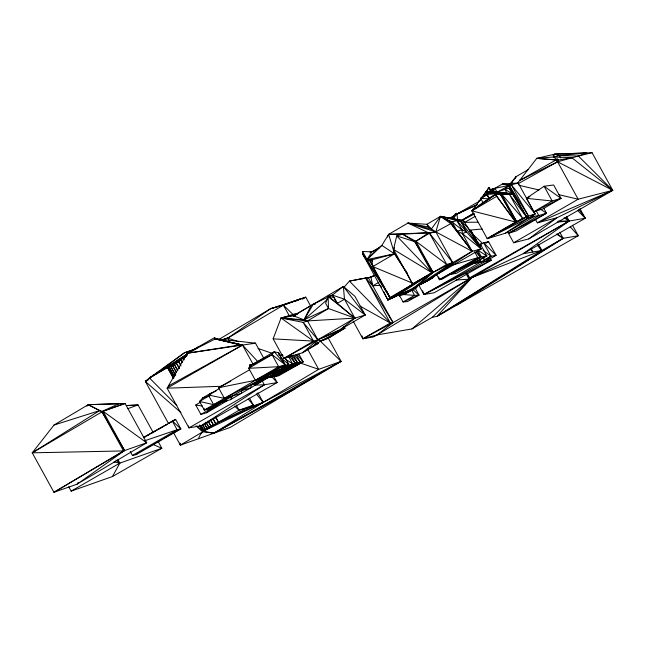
<?xml version="1.0" encoding="UTF-8"?>
<svg xmlns="http://www.w3.org/2000/svg" width="645" height="645" viewBox="0 0 645 645"><rect width="100%" height="100%" fill="white"/><g stroke="black" fill="none" stroke-linecap="round" stroke-linejoin="round"><path stroke-width="0.97" d="M521.136 179.326L519.539 180.527L557.586 159.081L557.586 161.79L578.162 199.216L612.75 190.34L592.062 152.704L554.627 154.171L536.761 158.372L517.435 183.301M383.775 291.846L387.839 299.885L390.306 298.03L367.013 259.572L381.84 245.39L388.653 234.337L407.938 223.073L426.885 224.291L440.487 216.373L460.901 221.646L466.408 225.984L472.35 232.982L481.097 248.897L472.156 251.324L452.742 262.652L446.687 264.442L433.085 272.383L397.417 295.402L387.839 299.885L362.458 253.711L362.595 251.526L371.915 251.824L378.913 248.228M457.757 219.614L456.7 213.261L455.265 214.076L452.451 219.058M186.574 356.169L187.203 353.258L214.575 337.617L215.607 338.73L242.528 345.067L255.493 343.188L263.676 358.064M407.342 273.722L394.547 253.816L393.901 252.647L394.321 250.873M452.742 262.652L416.944 286.146L429.538 279.769L434.932 275.689L481.097 248.897L463.489 220.671L440.487 216.373L435.81 231.853L452.742 262.652C433.238 278.535 410.865 290.097 387.839 299.885L413.743 283.679L412.55 284.026L393.523 249.413L396.707 235.925L402.561 234.183L428.683 232.764L435.81 231.853L450.823 223.662L472.156 251.324L434.932 275.689L431.255 278.729L416.944 286.146L433.085 272.383L452.742 262.652L429.57 233.313L407.938 223.073L428.369 226.975L435.81 231.853L472.156 251.324L462.433 233.643L461.965 229.773L456.894 220.55L452.105 221.969L449.5 221.259L440.487 216.373L431.312 229.096L407.938 223.073L435.81 231.853L429.57 233.313L414.84 241.665L396.707 235.925L431.916 272.722L433.085 272.383L416.017 241.343L402.561 234.183L388.653 234.337L387.54 237.005M515.411 178.536L516.008 176.674L528.231 169.635M490.619 190.114L494.836 188.38L502.439 183.946L511.453 184.986L528.505 216.002L527.666 218.421L505.374 233.248L487.217 238.658L471.947 210.875L489.241 187.429L491.498 191.541L500.472 194.411L512.332 193.798L527.666 218.421L533.963 216.559L533.012 214.833M317.147 341.955L318.445 343.414L302.384 352.807L283.881 358.418L273.133 338.859L281.051 318.033L295.668 313.615L297.143 313.922M507.889 232.273L513.67 242.778L528.844 238.884L612.75 190.34L571.833 157.678L558.159 160.121L536.761 158.372L553.313 156.985L554.627 154.171L555.289 154.042L586.716 153.018L578.372 156.042L557.586 161.79L519.539 180.527M198.458 438.713C201.49 429.514 210.963 426.506 218.615 422.37L253.348 405.125L249.502 398.142M273.133 338.859L313.494 341.1L281.051 318.033L304.045 319.815L311.148 305.512L343.374 286.412L354.919 296.313L365.199 315.01L340.568 329.418L317.864 339.778L283.881 358.418L313.494 341.1L317.864 339.778L344.849 328.12L343.906 326.394M68.765 486.765L71.16 491.127L112.48 476.518L119.849 463.11L161.855 448.259L158.049 441.333M219.082 388.693L208.311 394.974L213.632 404.649L230.458 399.69L232.539 395.966L213.632 404.649L199.555 401.456L202.732 397.949L212.084 392.499L208.891 396.022L199.555 401.456L204.304 410.091L212.415 407.704L206.682 412.711L200.917 414.413L195.741 404.995L200.651 402.093M273.77 376.438L277.14 382.566L201.708 425.66L188.937 427.885L167.111 388.177L187.203 353.258L215.607 338.73L255.493 343.188L253.517 343.479M78.19 482.404L77.166 484.121L53.954 492.296L32.25 452.822L53.995 425.055L88.204 404.697L125.098 403.488L146.697 442.776L77.166 484.121L124.622 450.541L103.023 411.244L32.25 452.822L123.509 450.936L146.697 442.776L103.023 411.244L125.098 403.488L88.204 404.697L86.89 406.213M329.627 296.394L332.344 295.096L343.374 286.412L365.199 315.01L354.887 318.13L328.499 308.52L307.504 320.928L303.19 322.371L281.051 318.033L293.483 315.84L304.045 319.815L313.325 304.166L327.821 297.256M394.522 247.72L393.523 249.413L431.916 272.722L412.55 284.026L405.697 270.594M518.701 184.93L518.185 183.019L509.187 185.389L502.439 183.946L518.185 183.019L535.221 214.003L528.505 216.002L515.661 222.041L471.947 210.875L482.952 202.498L480.71 198.418L483.339 195.903L485.895 191.654L487.306 191.275M372.947 265.845L369.843 260.798L367.013 259.572L371.915 251.824L379.623 247.317L381.84 245.39L394.547 253.816L372.77 266.579L389.846 297.635L392.096 296.974L390.306 298.03L362.458 253.711L363.772 255.162M479.332 247.664L480.944 245.181L486.83 255.888L456.305 273.343L450.855 274.343L481.412 256.871L486.83 255.888L477.719 250.147L481.412 256.871L479.485 257.419M270.094 376.317L255.356 380.3L248.76 368.303L250.196 366.199L252.542 364.369L274.23 351.694L278.753 352.88L285.275 364.748L283.026 366.062L255.356 380.3L218.558 387.742L224.395 398.368L241.246 393.402L241.875 390.515L250.534 387.984L251.55 384.88L267.933 377.551L292.443 363.57L303.134 361.853L298.82 354.008M250.196 366.199L249.583 365.078L252.542 364.369L272.053 354.653L285.275 364.748L278.672 366.691L248.76 368.303L272.053 354.653L274.23 351.694L285.275 364.748L255.356 380.3L295.2 363.127L290.919 355.339M453.064 219.042L456.596 214.237L477.582 204.417M510.526 183.809L516.008 176.674L509.953 184.381M452.177 218.865L455.16 215.059L450.404 218.413M344.14 287.138L349.413 281.099L370.883 277.156L373.665 276.028M434.932 275.689L436.246 274.198M353.186 321.178L362.845 338.754L377.091 334.908L411.945 328.934L432.513 317.187L436.971 316.429L471.874 277.576L569.14 221.025L585.257 218.26L579.984 208.666M248.76 368.303L252.542 364.369L256.154 362.78M432.513 317.187L471.874 277.576L523.28 253.662L585.257 218.26L578.928 209.335M418.758 285.05L423.959 294.523L485.983 261.128L491.03 256.226L496.094 255.364L488.652 241.827L483.597 242.705L478.413 244.818M362.458 253.711L367.013 259.572L379.623 247.317M511.453 184.986L535.221 214.003L527.666 218.421L487.217 238.658L515.661 222.041L496.61 196.394L471.947 210.875L489.249 198.821L486.54 193.008L491.498 191.541L497.206 192.242L504.874 189.316L509.187 185.389L528.505 216.002M130.226 451.452L132.443 455.491L136.16 454.62L137.643 453.29M343.374 286.412L344.486 299.199L354.887 318.13L307.504 320.928L304.045 319.815L327.136 299.651M411.945 328.934L471.874 277.576L541.856 250.486L563.166 238.319L578.259 235.739L572.478 225.226M195.709 348.808L184.551 352.726L150.083 377.519L145.407 381.509L168.41 423.354M412.913 288.508L417.428 286.549L415.977 287.904L412.913 288.508L433.085 272.383L414.84 241.665L402.561 234.183M180.923 412.59L145.407 381.509L150.083 377.519L167.474 367.457L170.691 366.433L176.303 363.07L187.058 355.097M186.937 355.153C180.802 359.579 174.892 365.401 167.474 367.457L149.422 377.938L176.835 405.568M432.827 277.721L416.944 286.146L425.031 282.308L434.714 276.245M361.998 335.9L362.845 338.754L373.592 336.908L377.091 334.908L393.055 322.589L471.874 277.576L469.399 277.995L466.988 273.617M528.844 238.884L556.772 217.841L612.75 190.34L578.372 156.042L559.409 155.558L553.313 156.985L558.159 160.121L557.586 161.79L518.137 183.712M553.031 155.364L554.627 154.171L559.409 155.558L586.716 153.018M150.196 377.986L145.407 381.509L147.165 380.615M152.591 376.22L160.581 370.351M162.185 369.174L184.551 352.726L195.758 349.106M481.75 198.926L478.671 201.184L480.146 200.748M199.676 425.144L203.086 431.263L208.932 427.45L218.615 422.37L263.2 402.391L341.068 361.377L328.015 337.633M566.737 216.656L569.14 221.025L523.28 253.662L541.856 250.486L538.462 244.31M471.947 210.875L495.949 194.234M223.138 339.705L227.854 338.085L270.505 308.737L305.77 297.176L310.608 305.964M496.021 194.177L482.952 202.498M560.989 198.329L533.754 211.762L552.184 200.982L544.09 186.268L560.989 198.329L552.184 200.982L526.376 198.346L544.09 186.268L553.644 184.97L560.989 198.329L542.606 209.069L533.754 211.762L526.376 198.346L529.892 196.62M297.958 300.328L299.57 299.24L282.421 305.311L270.505 308.737L218.607 339.592M173.287 378.026L167.474 367.457L186.445 354.71M190.565 351.936L193.04 350.275M201.708 425.66L264.361 384.791L277.14 382.566L271.714 376.68M199.732 425.16L203.086 431.263L239.029 410.212L253.348 405.125L248.204 399.005M198.45 346.792L193.871 349.719L195.725 349.026M398.328 293.999L399.231 295.789L401.932 294.064L415.977 287.904L403.786 294.555L399.231 295.789L398.288 294.072M150.083 377.519L187.977 353.46M190.501 351.856L193.024 350.259M479.267 246.237L480.944 245.181L479.171 246.132M570.188 226.774L578.259 235.739L436.971 316.429L541.856 250.486L537.535 245.036M184.252 359.854L183.285 358.088L185.72 356.556M32.25 452.822L99.58 410.623L101.837 411.518L124.622 450.541L53.954 492.296L123.509 450.936L101.837 411.518L88.204 404.697L99.58 410.623L53.995 425.055M456.966 305.004L563.166 238.319L559.812 232.224M395.32 296.603L387.839 299.885L413.743 283.679M436.971 316.429L563.166 238.319L557.586 234.014M483.339 195.903L486.999 193.661L485.895 191.654L490.797 191.75L500.472 194.411L516.75 221.719L522.611 218.292L526.626 217.107L509.187 185.389L492.329 188.832L490.635 189.823M387.839 299.885L433.085 272.383L412.55 284.026M377.091 334.908L471.874 277.576M302.376 299.199L305.77 297.176L283.405 305.141L270.505 308.737M173.199 432.069L180.39 445.147L202.836 431.771L213.955 433.19L230.241 427.401L341.068 361.377L320.17 340.995M229.306 340.729L227.854 338.085L283.405 305.141L299.57 299.24L295.982 301.046M507.599 231.644L508.518 233.313L538.833 215.567L546.509 213.213L543.703 208.109M540.679 209.319L546.509 213.213L516.193 230.958L508.518 233.313L507.736 231.547M285.187 365.538L286.098 367.19L230.458 399.69M487.717 193.242L489.861 191.992L500.472 194.411L515.661 222.041L495.344 194.081L496.771 193.661L500.472 194.411L493.32 190.638L490.692 190.743M495.941 194.145L489.297 198.023L487.007 194.742L487.322 194.435L496.771 193.661L485.895 191.654M311.148 305.512L293.483 315.84L295.41 316.01M304.045 319.815L328.499 308.52L325.636 303.311L328.128 296.369L337.327 303.376L344.486 299.199L365.199 315.01M433.085 272.383L389.846 297.635L386.387 290.435M337.327 303.376L334.134 297.571L328.128 296.369L354.887 318.13L340.568 329.418L344.849 328.12L320.847 340.939L302.384 352.807L317.864 339.778L354.887 318.13L337.327 303.376L332.344 295.096L328.128 296.369L328.499 308.52M505.374 233.248L533.963 216.559L532.706 215.051M204.062 408.221L204.304 410.091L278.672 366.691L272.053 354.653M200.917 414.413L262.878 378.268L286.098 367.19L284.574 365.925M227.483 400.569L206.682 412.711L221.751 402.254L204.304 410.091M221.187 386.79L218.558 387.742L249.559 369.762M513.67 242.778L556.772 217.841L537.358 222.823L535.447 219.356M183.285 358.088L185.849 356.604M136.16 454.62L180.818 428.877L175.625 419.427L143.883 437.213M464.198 221.3L464.771 222.332L475.139 216.373M143.835 437.721L145.552 436.738M147.27 435.746L148.995 434.754M150.712 433.771L155.864 430.804M157.582 429.812L163.596 426.353M165.314 425.361L167.039 424.37M168.756 423.386L171.328 421.903M71.16 491.127L119.849 463.11L117.914 459.595M378.938 282.292L372.826 285.791L365.618 278.027L349.413 281.099L390.362 323.032L393.055 322.589L368.303 277.56M436.633 274.585L439.438 279.688L477.848 257.71L480.404 257.226L477.026 251.099M475.921 252.066L480.404 257.226L441.994 279.204L439.438 279.688L438.689 276.923M112.48 476.518L161.855 448.259L153.526 444.679M295.16 388.733L213.955 433.19L203.086 431.263L218.615 422.37L215.712 417.081M449.041 218.55L479.195 201.321M509.615 183.938L512.219 182.454M375.471 275.109L370.883 277.156L365.223 278.237L370.883 277.156L374.366 275.173M289.452 356.177L295.2 363.127L270.682 377.107L297.603 362.74L293.322 354.952M292.096 355.782L297.603 362.74L273.093 376.72L262.878 378.268L224.395 398.368L208.311 394.974L216.212 390.886M297.151 354.589L303.134 361.853L278.6 375.842L273.093 376.72L300.393 362.297L296.079 354.444M262.418 381.26L264.361 384.791L188.937 427.885L188.525 425.95M482.645 257.758L484.589 259.903L491.03 256.226L483.597 242.705L496.094 255.364L485.983 261.128L473.212 263.281M490.184 258.5L491.143 260.249L434.174 292.782L423.959 294.523L422.604 290.806M390.362 323.032L362.845 338.754L393.055 322.589L365.618 278.027L390.362 323.032L359.942 306.061M467.069 273.593L469.399 277.995L569.14 221.025L565.738 217.309M143.287 437.713L166.886 424.37M168.635 423.378L171.256 421.903M415.291 288.363L418.976 295.079L407.463 301.602L403.028 301.933L399.231 295.031M173.328 377.946L167.474 367.457L180.769 359.975L182.325 362.538M282.276 354.548L279.882 355.887L282.623 354.686M314.736 377.067L213.955 433.19L180.39 445.147L179.874 443.212L180.39 445.147M168.595 385.871L242.528 345.067L257.46 361.24M180.818 428.877L132.443 455.491L177.109 429.747L180.818 428.877L172.239 420.895L177.109 429.747L144.706 440.769M439.438 279.688L480.404 257.226M492.329 188.832L493.32 190.638L494.836 188.38L497.206 192.242L509.187 185.389L509.236 188.179L526.626 217.107L487.217 238.658L516.75 221.719L501.56 194.097L497.206 192.242L490.772 191.13M295.2 363.127L268.586 377.446L251.55 384.88L260.233 382.316M218.558 387.742L230.741 381.235M508.518 233.313L546.509 213.213M303.134 361.853L275.875 376.277L300.393 362.297L294.62 355.347M461.909 220.461L474.43 214.011M253.203 364.49L242.528 345.067L187.203 353.258L196.967 348.26M450.855 274.343L486.83 255.888M489.95 258.645L491.143 260.249L423.959 294.523L491.03 256.226L483.065 250.284M469.633 231.386L470.987 230.725L478.735 244.802L473.656 236.409M203.086 431.263L263.2 402.391L318.695 369.335L341.068 361.377L213.955 433.19L263.2 402.391L257.879 392.7M297.071 314.139L293.483 315.84L295.45 315.502M455.265 214.076L456.596 214.237L477.614 204.497M119.148 403.657L101.837 411.518L125.098 403.488M255.356 380.3L281.817 368.448L288.847 364.344L284.961 357.29M418.976 295.079L403.028 301.933L414.566 295.402L418.976 295.079L412.719 289.484M208.311 394.974L210.859 393.893M462.433 233.643L466.537 231.91L481.097 248.897L462.433 233.643L457.176 231.192L449.5 221.259L450.823 223.662L440.487 216.373L463.489 220.671L463.763 222.573M486.08 242.883L488.652 241.827L484.976 242.963M320.847 340.939L329.837 337.262L344.849 328.12L329.837 337.262L325.274 339.601L320.847 340.939L317.864 339.778L303.19 322.371L313.494 341.1M167.474 367.457L172.465 365.441L180.769 359.975L182.213 362.595M296.128 314.776L293.483 315.84L313.325 304.166L315.308 303.795M485.911 242.907L488.652 241.827M456.596 214.237L460.345 212.777M466.537 231.91L460.901 221.646L463.489 220.671L456.894 220.55L466.537 231.91L461.965 229.773L452.105 221.969L440.487 216.373M127.823 408.656L138.062 404.979L153.292 432.682M222.735 339.794L228.112 337.907L222.606 339.697M206.456 396.651L202.732 397.949L208.891 396.022M222.573 339.738L228.112 337.907M479.453 244.673L482.21 243.818M318.445 343.414L314.647 344.559L317.864 339.778L307.504 320.928L281.051 318.033L296.95 314.292M489.241 187.429L488.531 187.639L486.733 191.404L490.797 191.75L488.531 187.639L491.498 191.541M452.105 221.969L457.176 231.192L461.965 229.773M504.874 189.316L512.332 193.798L506.994 193.178L504.874 189.316L509.236 188.179L512.332 193.798L509.59 194.605L501.56 194.097L522.611 218.292L509.59 194.605L526.626 217.107M286.098 367.19L281.817 368.448L283.026 366.062L288.847 364.344L280.527 357.677M450.75 265.563L477.848 257.71L474.583 251.768M234.627 406.092L239.029 410.212L250.083 407.068L263.2 402.391L256.267 393.853M429.57 233.313L446.687 264.442L416.017 241.343L428.683 232.764L388.653 234.337L394.547 253.816L371.689 259.862L369.843 260.798L390.306 298.03M578.372 156.042L592.062 152.704M471.366 264.007L481.081 261.902L479.646 259.282M253.396 364.28L249.583 365.078L251.171 365.578M362.595 251.526L367.013 259.572L394.547 253.816M370.02 252.203L371.915 251.824M252.542 364.369L254.42 363.998M358.523 279.495L359.991 279.229M485.983 261.128L491.143 260.249M282.421 305.311L283.405 305.141L293.499 314.986M532.875 216.543L538.833 215.567L536.051 210.504M187.203 353.258L240.23 344.93L242.528 345.067L167.111 388.177L221.251 386.291M526.376 198.346L528.295 198.08M469.318 230.168L482.291 228.975M557.159 222.122L569.14 221.025L564.061 217.768M295.612 362.901L297.603 362.74M379.841 285.308L372.826 285.791L370.883 277.156M456.047 280.067L469.084 279.172L466.19 273.899M126.339 405.592L138.062 404.979L126.323 405.528M254.34 385.138L264.361 384.791M314.099 303.98L315.252 303.956M464.771 222.332L477.816 222.17M558.094 221.171L569.14 221.025M553.313 156.985L571.833 157.678M367.013 259.572L371.689 259.862L372.641 261.588M486.54 193.008L496.771 193.661M500.472 194.411L495.344 194.081L496.61 196.394M402.714 294.475L414.566 295.402L411.333 289.516M536.761 158.372L558.159 160.121L557.586 159.081M506.994 193.178L497.206 192.242L512.332 193.798M278.559 354.863L283.091 355.411M195.741 404.995L202.603 406.116M113.996 461.917L119.849 463.11L115.915 460.062M214.841 338.867L242.528 345.067L215.228 338.794L214.575 337.617L214.841 338.867L240.23 344.93M519.33 185.373L538.938 189.993M558.546 194.605L578.162 199.216L537.358 222.823L612.75 190.34L557.586 161.79L555.563 160.065M344.486 299.199L332.344 295.096L334.134 297.571M227.854 338.085L238.263 341.665M258.137 348.502L272.327 353.387M300.715 363.151L318.695 369.335L307.576 349.114M477.397 260.596L481.081 261.902M412.832 283.3L372.77 266.579L371.689 259.862L372.552 261.66M285.743 359.475L292.443 363.57L288.637 356.645M556.337 234.054L563.166 238.319M196.04 425.821L202.836 431.771L199.45 425.603M471.777 233.361L481.065 241.923L482.025 243.665M197.217 426.103L202.836 431.771M577.557 210.326L585.257 218.26M431.312 229.096L426.885 224.291L428.369 226.975M530.327 248.922L532.883 252.018L530.948 248.494M537.47 245.044L541.856 250.486M449.5 221.259L472.156 251.324L457.176 231.192M474.414 237.795L479.791 245.011M460.901 221.646L481.097 248.897M393.901 252.647L407.309 273.617M215.511 417.242L218.615 422.37M179.399 368.222L176.303 363.07L179.197 368.335M210.359 419.79L213.455 424.942L210.552 419.661M180.665 364.989L178.592 361.539L181.019 365.941M212.721 418.549L215.825 423.733L212.939 418.492M177.827 370.383L174.247 364.369L177.625 370.504M207.972 421.096L211.044 426.256L208.625 421.87M176.52 372.326L172.465 365.441L176.319 372.447M205.892 422.281L208.932 427.45L206.037 422.193M175.754 375.051L170.691 366.433L175.513 375.205M204.102 423.338L207.142 428.506L204.255 423.249M174.69 376.72L169.151 367.19L174.472 376.874M202.385 424.386L205.408 429.586L202.514 424.321M173.561 377.204L168.079 367.586L173.836 378.051M200.99 425.305L203.981 430.546L201.079 425.265M559.409 155.558L560.739 157.977M483.194 257.363L484.589 259.903M414.84 241.665L431.916 272.722M283.405 305.141L289.21 315.695M236.143 404.947L239.029 410.212M380.615 285.59L381.517 287.38M467.174 273.496L469.399 277.995M475.397 239.666L470.987 230.725L471.124 232.192M398.368 294.047L399.231 295.789M278.753 352.88L279.366 354.766M486.999 193.661L480.71 198.418L489.249 198.821L487.007 194.742L480.71 198.418L487.322 194.435L486.999 193.661M147.931 379.937L145.407 381.509L147.931 379.953M473.833 213.213L461.78 220.284L473.89 213.293M175.625 419.427L173.053 420.911L175.625 419.427M415.977 287.904L403.786 294.555L401.932 294.064L397.417 295.402L415.977 287.904"/></g></svg>
